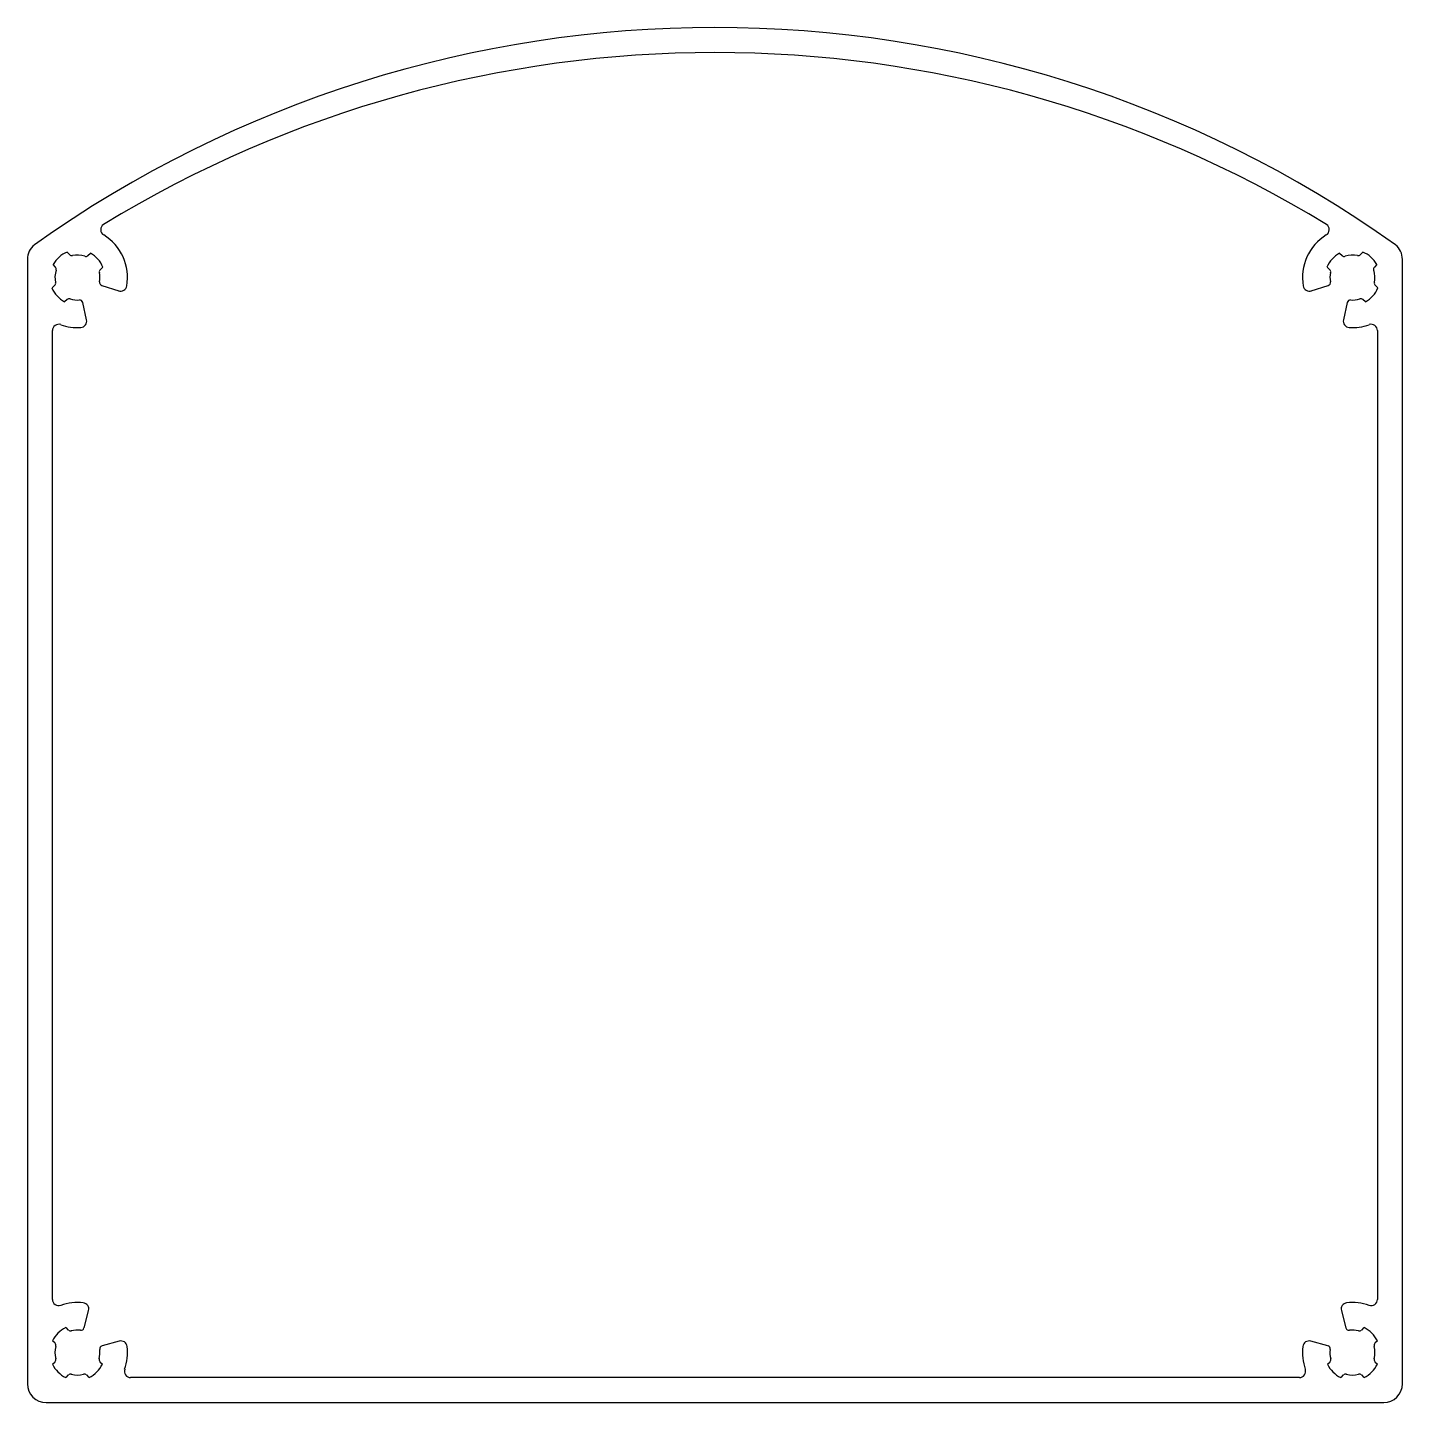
# Model space of a CAD drawing. Extents: x 2167 to 2277, y 1413 to 1523.
import ezdxf

# ---------------------------------------------------------------- set-up
doc = ezdxf.new("R2010")
doc.units = 0
doc.layers.get('0').update_dxf_attribs({"linetype": 'CONTINUOUS'})

msp = doc.modelspace()

# ---------------------------------------------------------------- linework, layer by layer
for p, q in [((2170.58, 1505.22), (2170.76, 1505.02)), ((2172.23, 1504.94), (2172.44, 1505.12)), ((2272.37, 1505.12), (2272.58, 1504.94)), ((2274.04, 1505.02), (2274.23, 1505.22)), ((2167.4, 1504.63), (2167.4, 1414.68)), ((2169.65, 1504.01), (2169.46, 1504.22)), ((2173.44, 1504.01), (2173.24, 1503.82)), ((2271.57, 1503.82), (2271.37, 1504.01)), ((2275.35, 1504.22), (2275.16, 1504.01)), ((2277.4, 1414.68), (2277.4, 1504.63)), ((2169.37, 1502.36), (2169.57, 1502.54)), ((2173.34, 1502.55), (2174.7, 1502.11)), ((2270.11, 1502.11), (2271.47, 1502.55)), ((2275.24, 1502.54), (2275.44, 1502.36)), ((2170.58, 1501.43), (2170.37, 1501.24)), ((2172.12, 1499.8), (2171.83, 1501.19)), ((2272.98, 1501.19), (2272.68, 1499.8)), ((2274.44, 1501.24), (2274.23, 1501.43)), ((2169.4, 1421.43), (2169.4, 1498.94)), ((2275.4, 1498.94), (2275.4, 1421.43)), ((2171.93, 1419.15), (2172.29, 1420.53)), ((2272.52, 1420.53), (2272.88, 1419.15)), ((2170.47, 1419.18), (2170.67, 1418.98)), ((2274.14, 1418.98), (2274.34, 1419.18)), ((2169.61, 1417.92), (2169.41, 1418.12)), ((2174.75, 1418.09), (2173.37, 1417.71)), ((2271.44, 1417.71), (2270.06, 1418.09)), ((2275.4, 1418.12), (2275.2, 1417.92)), ((2169.41, 1416.25), (2169.61, 1416.45)), ((2173.2, 1416.45), (2173.4, 1416.25)), ((2271.41, 1416.25), (2271.61, 1416.45)), ((2275.2, 1416.45), (2275.4, 1416.25)), ((2170.67, 1415.39), (2170.47, 1415.19)), ((2172.34, 1415.19), (2172.14, 1415.39)), ((2269.16, 1415.18), (2175.65, 1415.18)), ((2272.67, 1415.39), (2272.47, 1415.19)), ((2274.34, 1415.19), (2274.14, 1415.39)), ((2168.9, 1413.18), (2275.9, 1413.18))]:
    msp.add_line(p, q)
for centre, radius, start, end in [((2222.4, 1429.24), 93.94, 54.5845, 125.4155), ((2222.4, 1427.31), 93.87, 58.5879, 121.4121), ((2173.76, 1507.01), 0.5, 124.7822, 238.3694), ((2271.04, 1507.01), 0.5, 301.6306, 55.2178), ((2171.4, 1503.18), 4, 350.2132, 58.3694), ((2273.4, 1503.18), 4, 121.6306, 189.7868), ((2168.9, 1504.63), 1.5, 128.7414, 180), ((2171.4, 1503.18), 2.2, 112.0677, 151.9323), ((2170.95, 1505.18), 0.25, 222, 282.8036), ((2171.4, 1503.18), 1.8, 71.1964, 102.8036), ((2172.07, 1505.12), 0.25, 251.1964, 312), ((2171.4, 1503.18), 2.2, 22.0677, 61.9323), ((2273.4, 1503.18), 2.2, 118.0677, 157.9323), ((2272.74, 1505.12), 0.25, 228, 288.8036), ((2273.4, 1503.18), 1.8, 77.1964, 108.8036), ((2273.86, 1505.18), 0.25, 257.1964, 318), ((2273.4, 1503.18), 2.2, 28.0677, 67.9323), ((2275.9, 1504.63), 1.5, 0, 51.2586), ((2171.4, 1503.18), 1.8, 161.1964, 192.8036), ((2169.46, 1503.84), 0.25, 341.1964, 42), ((2173.4, 1503.64), 0.25, 132, 192.8036), ((2271.41, 1503.64), 0.25, 347.1964, 48), ((2275.34, 1503.84), 0.25, 138, 198.8036), ((2273.4, 1503.18), 1.8, 347.1964, 18.8036), ((2169.41, 1502.73), 0.25, 312, 12.8036), ((2171.4, 1503.18), 1.8, 349.0047, 12.8036), ((2173.42, 1502.79), 0.25, 169.0047, 252), ((2271.39, 1502.79), 0.25, 288, 10.9953), ((2273.4, 1503.18), 1.8, 167.1964, 190.9953), ((2275.4, 1502.73), 0.25, 167.1964, 228), ((2171.4, 1503.18), 2.2, 202.0677, 241.9323), ((2174.85, 1502.59), 0.5, 252, 350.2132), ((2269.96, 1502.59), 0.5, 189.7868, 288), ((2273.4, 1503.18), 2.2, 298.0677, 337.9323), ((2170.74, 1501.24), 0.25, 71.1964, 132), ((2171.4, 1503.18), 1.8, 251.1964, 274.9953), ((2171.58, 1501.14), 0.25, 12, 94.9953), ((2273.23, 1501.14), 0.25, 85.0047, 168), ((2273.4, 1503.18), 1.8, 265.0047, 288.8036), ((2274.07, 1501.24), 0.25, 48, 108.8036), ((2169.9, 1498.94), 0.5, 70.5288, 180), ((2171.4, 1503.18), 4, 250.5288, 273.7868), ((2171.64, 1499.69), 0.5, 273.7868, 12), ((2273.17, 1499.69), 0.5, 168, 266.2132), ((2273.4, 1503.18), 4, 266.2132, 289.4712), ((2274.9, 1498.94), 0.5, 0, 109.4712), ((2169.9, 1421.43), 0.5, 180, 289.4712), ((2274.9, 1421.43), 0.5, 250.5288, 0), ((2171.4, 1417.18), 4, 83.3495, 109.4712), ((2171.81, 1420.66), 0.5, 345.1363, 83.3495), ((2273, 1420.66), 0.5, 96.6505, 194.8637), ((2273.4, 1417.18), 4, 70.5288, 96.6505), ((2171.4, 1417.18), 2.2, 115.0677, 154.9323), ((2171.68, 1419.21), 0.25, 262.141, 345.1363), ((2273.12, 1419.21), 0.25, 194.8637, 277.859), ((2273.4, 1417.18), 2.2, 25.0677, 64.9323), ((2169.43, 1417.74), 0.25, 344.1964, 45), ((2170.85, 1419.16), 0.25, 225, 285.8036), ((2171.4, 1417.18), 1.8, 82.141, 105.8036), ((2174.88, 1417.61), 0.5, 6.9231, 105.1363), ((2269.93, 1417.61), 0.5, 74.8637, 173.0769), ((2273.4, 1417.18), 1.8, 74.1964, 97.859), ((2273.96, 1419.16), 0.25, 254.1964, 315), ((2275.38, 1417.74), 0.25, 135, 195.8036), ((2171.4, 1417.18), 1.8, 164.1964, 195.8036), ((2171.4, 1417.18), 1.8, 344.1964, 8.1315), ((2173.43, 1417.47), 0.25, 105.1363, 188.1315), ((2171.4, 1417.18), 4, 340.5288, 6.9231), ((2273.4, 1417.18), 4, 173.0769, 199.4712), ((2271.38, 1417.47), 0.25, 351.8685, 74.8637), ((2273.4, 1417.18), 1.8, 171.8685, 195.8036), ((2273.4, 1417.18), 1.8, 344.1964, 15.8036), ((2171.4, 1417.18), 2.2, 205.0677, 244.9323), ((2169.43, 1416.63), 0.25, 315, 15.8036), ((2171.4, 1417.18), 2.2, 295.0677, 334.9323), ((2173.38, 1416.63), 0.25, 164.1964, 225), ((2175.65, 1415.68), 0.5, 160.5288, 270), ((2269.16, 1415.68), 0.5, 270, 19.4712), ((2273.4, 1417.18), 2.2, 205.0677, 244.9323), ((2271.43, 1416.63), 0.25, 315, 15.8036), ((2273.4, 1417.18), 2.2, 295.0677, 334.9323), ((2275.38, 1416.63), 0.25, 164.1964, 225), ((2168.9, 1414.68), 1.5, 180, 270), ((2170.85, 1415.21), 0.25, 74.1964, 135), ((2171.4, 1417.18), 1.8, 254.1964, 285.8036), ((2171.96, 1415.21), 0.25, 45, 105.8036), ((2272.85, 1415.21), 0.25, 74.1964, 135), ((2273.4, 1417.18), 1.8, 254.1964, 285.8036), ((2273.96, 1415.21), 0.25, 45, 105.8036), ((2275.9, 1414.68), 1.5, 270, 360)]:
    msp.add_arc(centre, radius, start, end)

doc.saveas('drawing.dxf')
